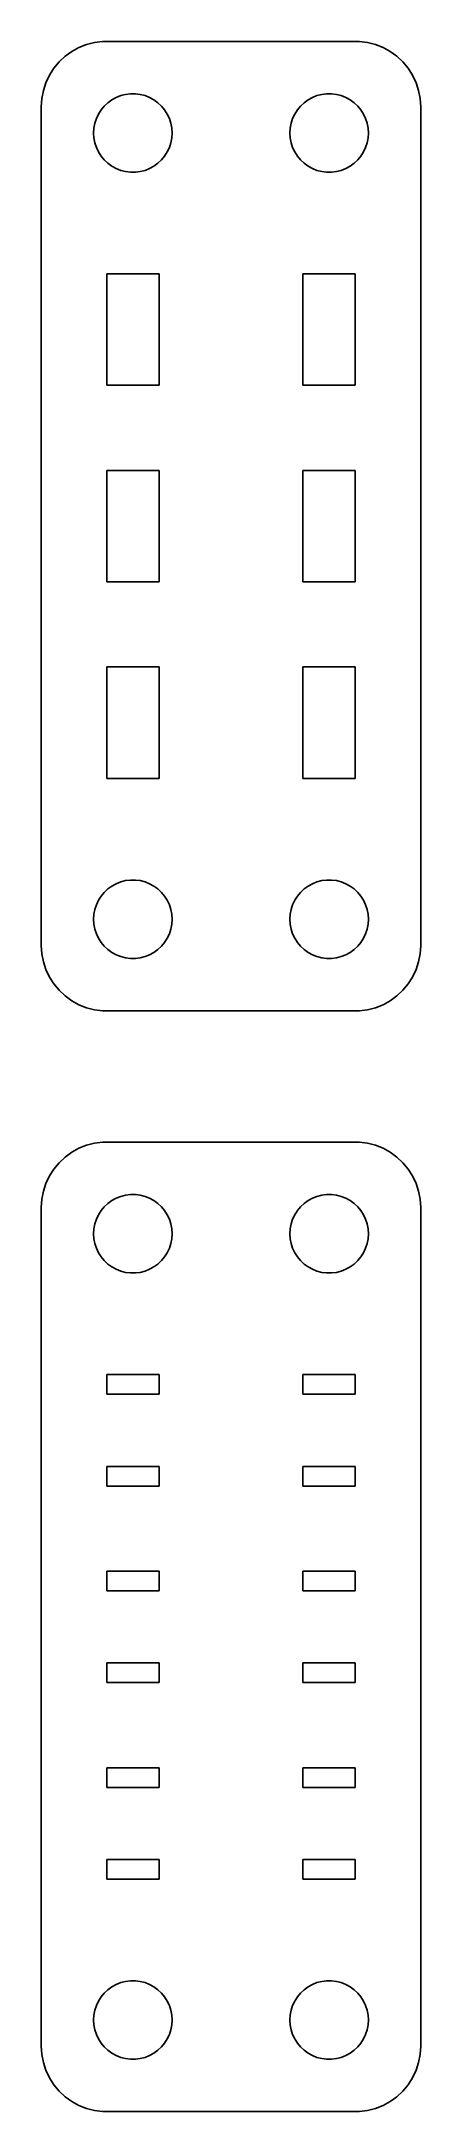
# Model space of a CAD drawing. Header units: metres. Extents: x -14 to 14, y -37 to 121.
import ezdxf

# ---------------------------------------------------------------- set-up
doc = ezdxf.new("R2010")
doc.units = ezdxf.units.M

msp = doc.modelspace()

# ---------------------------------------------------------------- linework, layer by layer
for p, q in [((-12.1791, 120.222), (-12.6871, 119.853)), ((-11.6289, 120.524), (-12.1791, 120.222)), ((-11.0451, 120.755), (-11.6289, 120.524)), ((-10.4369, 120.911), (-11.0451, 120.755)), ((-9.81395, 120.99), (-10.4369, 120.911)), ((9.81395, 120.99), (-9.81395, 120.99)), ((10.4369, 120.911), (9.81395, 120.99)), ((11.0451, 120.755), (10.4369, 120.911)), ((11.6289, 120.524), (11.0451, 120.755)), ((12.1791, 120.222), (11.6289, 120.524)), ((12.6871, 119.853), (12.1791, 120.222)), ((-13.5451, 118.939), (-13.8815, 118.409)), ((-13.1448, 119.423), (-13.5451, 118.939)), ((-12.6871, 119.853), (-13.1448, 119.423)), ((13.1448, 119.423), (12.6871, 119.853)), ((13.5451, 118.939), (13.1448, 119.423)), ((13.8815, 118.409), (13.5451, 118.939)), ((-14.3429, 117.243), (-14.4606, 116.627)), ((-14.1489, 117.841), (-14.3429, 117.243)), ((-13.8815, 118.409), (-14.1489, 117.841)), ((-8.42705, 116.853), (-8.06213, 116.947)), ((-8.06213, 116.947), (-7.68837, 116.994)), ((-7.68837, 116.994), (-7.31161, 116.994)), ((-7.31161, 116.994), (-6.93785, 116.947)), ((-6.93785, 116.947), (-6.57294, 116.853)), ((6.57294, 116.853), (6.93785, 116.947)), ((6.93785, 116.947), (7.31161, 116.994)), ((7.31161, 116.994), (7.68837, 116.994)), ((7.68837, 116.994), (8.06213, 116.947)), ((8.06213, 116.947), (8.42705, 116.853)), ((14.1489, 117.841), (13.8815, 118.409)), ((14.3429, 117.243), (14.1489, 117.841)), ((14.4606, 116.627), (14.3429, 117.243)), ((-14.4606, 116.627), (-14.5, 116)), ((-14.5, 116), (-14.5, 52)), ((-10.2893, 115.104), (-10.1289, 115.445)), ((-10.1289, 115.445), (-9.92705, 115.763)), ((-9.92705, 115.763), (-9.6869, 116.054)), ((-9.6869, 116.054), (-9.41226, 116.312)), ((-9.41226, 116.312), (-9.10747, 116.533)), ((-9.10747, 116.533), (-8.77733, 116.714)), ((-8.77733, 116.714), (-8.42705, 116.853)), ((-6.57294, 116.853), (-6.22266, 116.714)), ((-6.22266, 116.714), (-5.89252, 116.533)), ((-5.89252, 116.533), (-5.58772, 116.312)), ((-5.58772, 116.312), (-5.31308, 116.054)), ((-5.31308, 116.054), (-5.07294, 115.763)), ((-5.07294, 115.763), (-4.87108, 115.445)), ((-4.87108, 115.445), (-4.71066, 115.104)), ((4.71066, 115.104), (4.87108, 115.445)), ((4.87108, 115.445), (5.07294, 115.763)), ((5.07294, 115.763), (5.31308, 116.054)), ((5.31308, 116.054), (5.58772, 116.312)), ((5.58772, 116.312), (5.89252, 116.533)), ((5.89252, 116.533), (6.22266, 116.714)), ((6.22266, 116.714), (6.57294, 116.853)), ((8.42705, 116.853), (8.77733, 116.714)), ((8.77733, 116.714), (9.10747, 116.533)), ((9.10747, 116.533), (9.41226, 116.312)), ((9.41226, 116.312), (9.6869, 116.054)), ((9.6869, 116.054), (9.92705, 115.763)), ((9.92705, 115.763), (10.1289, 115.445)), ((10.1289, 115.445), (10.2893, 115.104)), ((14.5, 116), (14.4606, 116.627)), ((14.5, 52), (14.5, 116)), ((-10.5, 114), (-10.4763, 114.376)), ((-10.4763, 113.624), (-10.5, 114)), ((-10.4763, 114.376), (-10.4057, 114.746)), ((-10.4057, 114.746), (-10.2893, 115.104)), ((-4.71066, 115.104), (-4.59424, 114.746)), ((-4.59424, 114.746), (-4.52365, 114.376)), ((-4.52365, 114.376), (-4.5, 114)), ((-4.5, 114), (-4.52365, 113.624)), ((4.5, 114), (4.52365, 114.376)), ((4.52365, 113.624), (4.5, 114)), ((4.52365, 114.376), (4.59424, 114.746)), ((4.59424, 114.746), (4.71066, 115.104)), ((10.2893, 115.104), (10.4057, 114.746)), ((10.4057, 114.746), (10.4763, 114.376)), ((10.4763, 114.376), (10.5, 114)), ((10.5, 114), (10.4763, 113.624)), ((-10.4057, 113.254), (-10.4763, 113.624)), ((-10.2893, 112.896), (-10.4057, 113.254)), ((-10.1289, 112.555), (-10.2893, 112.896)), ((-9.92705, 112.237), (-10.1289, 112.555)), ((-9.6869, 111.946), (-9.92705, 112.237)), ((-5.07294, 112.237), (-5.31308, 111.946)), ((-4.87108, 112.555), (-5.07294, 112.237)), ((-4.71066, 112.896), (-4.87108, 112.555)), ((-4.59424, 113.254), (-4.71066, 112.896)), ((-4.52365, 113.624), (-4.59424, 113.254)), ((4.59424, 113.254), (4.52365, 113.624)), ((4.71066, 112.896), (4.59424, 113.254)), ((4.87108, 112.555), (4.71066, 112.896)), ((5.07294, 112.237), (4.87108, 112.555)), ((5.31308, 111.946), (5.07294, 112.237)), ((9.92705, 112.237), (9.6869, 111.946)), ((10.1289, 112.555), (9.92705, 112.237)), ((10.2893, 112.896), (10.1289, 112.555)), ((10.4057, 113.254), (10.2893, 112.896)), ((10.4763, 113.624), (10.4057, 113.254)), ((-9.41226, 111.688), (-9.6869, 111.946)), ((-9.10747, 111.467), (-9.41226, 111.688)), ((-8.77733, 111.286), (-9.10747, 111.467)), ((-8.42705, 111.147), (-8.77733, 111.286)), ((-8.06213, 111.053), (-8.42705, 111.147)), ((-7.68837, 111.006), (-8.06213, 111.053)), ((-7.31161, 111.006), (-7.68837, 111.006)), ((-6.93785, 111.053), (-7.31161, 111.006)), ((-6.57294, 111.147), (-6.93785, 111.053)), ((-6.22266, 111.286), (-6.57294, 111.147)), ((-5.89252, 111.467), (-6.22266, 111.286)), ((-5.58772, 111.688), (-5.89252, 111.467)), ((-5.31308, 111.946), (-5.58772, 111.688)), ((5.58772, 111.688), (5.31308, 111.946)), ((5.89252, 111.467), (5.58772, 111.688)), ((6.22266, 111.286), (5.89252, 111.467)), ((6.57294, 111.147), (6.22266, 111.286)), ((6.93785, 111.053), (6.57294, 111.147)), ((7.31161, 111.006), (6.93785, 111.053)), ((7.68837, 111.006), (7.31161, 111.006)), ((8.06213, 111.053), (7.68837, 111.006)), ((8.42705, 111.147), (8.06213, 111.053)), ((8.77733, 111.286), (8.42705, 111.147)), ((9.10747, 111.467), (8.77733, 111.286)), ((9.41226, 111.688), (9.10747, 111.467)), ((9.6869, 111.946), (9.41226, 111.688)), ((-9.5, 94.75), (-9.5, 103.25)), ((-9.5, 103.25), (-5.5, 103.25)), ((-5.5, 103.25), (-5.5, 94.75)), ((5.5, 94.75), (5.5, 103.25)), ((5.5, 103.25), (9.5, 103.25)), ((9.5, 103.25), (9.5, 94.75)), ((-5.5, 94.75), (-9.5, 94.75)), ((9.5, 94.75), (5.5, 94.75)), ((-9.5, 79.75), (-9.5, 88.25)), ((-9.5, 88.25), (-5.5, 88.25)), ((-5.5, 88.25), (-5.5, 79.75)), ((5.5, 79.75), (5.5, 88.25)), ((5.5, 88.25), (9.5, 88.25)), ((9.5, 88.25), (9.5, 79.75)), ((-5.5, 79.75), (-9.5, 79.75)), ((9.5, 79.75), (5.5, 79.75)), ((-9.5, 64.75), (-9.5, 73.25)), ((-9.5, 73.25), (-5.5, 73.25)), ((-5.5, 73.25), (-5.5, 64.75)), ((5.5, 64.75), (5.5, 73.25)), ((5.5, 73.25), (9.5, 73.25)), ((9.5, 73.25), (9.5, 64.75)), ((-5.5, 64.75), (-9.5, 64.75)), ((9.5, 64.75), (5.5, 64.75)), ((-8.42705, 56.8532), (-8.06213, 56.9469)), ((-8.06213, 56.9469), (-7.68837, 56.9941)), ((-7.68837, 56.9941), (-7.31161, 56.9941)), ((-7.31161, 56.9941), (-6.93785, 56.9469)), ((-6.93785, 56.9469), (-6.57294, 56.8532)), ((6.57294, 56.8532), (6.93785, 56.9469)), ((6.93785, 56.9469), (7.31161, 56.9941)), ((7.31161, 56.9941), (7.68837, 56.9941)), ((7.68837, 56.9941), (8.06213, 56.9469)), ((8.06213, 56.9469), (8.42705, 56.8532)), ((-10.2893, 55.1044), (-10.1289, 55.4453)), ((-10.1289, 55.4453), (-9.92705, 55.7634)), ((-9.92705, 55.7634), (-9.6869, 56.0536)), ((-9.6869, 56.0536), (-9.41226, 56.3116)), ((-9.41226, 56.3116), (-9.10747, 56.533)), ((-9.10747, 56.533), (-8.77733, 56.7145)), ((-8.77733, 56.7145), (-8.42705, 56.8532)), ((-6.57294, 56.8532), (-6.22266, 56.7145)), ((-6.22266, 56.7145), (-5.89252, 56.533)), ((-5.89252, 56.533), (-5.58772, 56.3116)), ((-5.58772, 56.3116), (-5.31308, 56.0536)), ((-5.31308, 56.0536), (-5.07294, 55.7634)), ((-5.07294, 55.7634), (-4.87108, 55.4453)), ((-4.87108, 55.4453), (-4.71066, 55.1044)), ((4.71066, 55.1044), (4.87108, 55.4453)), ((4.87108, 55.4453), (5.07294, 55.7634)), ((5.07294, 55.7634), (5.31308, 56.0536)), ((5.31308, 56.0536), (5.58772, 56.3116)), ((5.58772, 56.3116), (5.89252, 56.533)), ((5.89252, 56.533), (6.22266, 56.7145)), ((6.22266, 56.7145), (6.57294, 56.8532)), ((8.42705, 56.8532), (8.77733, 56.7145)), ((8.77733, 56.7145), (9.10747, 56.533)), ((9.10747, 56.533), (9.41226, 56.3116)), ((9.41226, 56.3116), (9.6869, 56.0536)), ((9.6869, 56.0536), (9.92705, 55.7634)), ((9.92705, 55.7634), (10.1289, 55.4453)), ((10.1289, 55.4453), (10.2893, 55.1044)), ((-10.5, 54), (-10.4763, 54.376)), ((-10.4763, 53.624), (-10.5, 54)), ((-10.4763, 54.376), (-10.4057, 54.7461)), ((-10.4057, 54.7461), (-10.2893, 55.1044)), ((-4.71066, 55.1044), (-4.59424, 54.7461)), ((-4.59424, 54.7461), (-4.52365, 54.376)), ((-4.52365, 54.376), (-4.5, 54)), ((-4.5, 54), (-4.52365, 53.624)), ((4.5, 54), (4.52365, 54.376)), ((4.52365, 53.624), (4.5, 54)), ((4.52365, 54.376), (4.59424, 54.7461)), ((4.59424, 54.7461), (4.71066, 55.1044)), ((10.2893, 55.1044), (10.4057, 54.7461)), ((10.4057, 54.7461), (10.4763, 54.376)), ((10.4763, 54.376), (10.5, 54)), ((10.5, 54), (10.4763, 53.624)), ((-10.4057, 53.2539), (-10.4763, 53.624)), ((-10.2893, 52.8956), (-10.4057, 53.2539)), ((-10.1289, 52.5547), (-10.2893, 52.8956)), ((-9.92705, 52.2366), (-10.1289, 52.5547)), ((-9.6869, 51.9464), (-9.92705, 52.2366)), ((-5.07294, 52.2366), (-5.31308, 51.9464)), ((-4.87108, 52.5547), (-5.07294, 52.2366)), ((-4.71066, 52.8956), (-4.87108, 52.5547)), ((-4.59424, 53.2539), (-4.71066, 52.8956)), ((-4.52365, 53.624), (-4.59424, 53.2539)), ((4.59424, 53.2539), (4.52365, 53.624)), ((4.71066, 52.8956), (4.59424, 53.2539)), ((4.87108, 52.5547), (4.71066, 52.8956)), ((5.07294, 52.2366), (4.87108, 52.5547)), ((5.31308, 51.9464), (5.07294, 52.2366)), ((9.92705, 52.2366), (9.6869, 51.9464)), ((10.1289, 52.5547), (9.92705, 52.2366)), ((10.2893, 52.8956), (10.1289, 52.5547)), ((10.4057, 53.2539), (10.2893, 52.8956)), ((10.4763, 53.624), (10.4057, 53.2539)), ((-14.5, 52), (-14.4606, 51.3733)), ((-14.4606, 51.3733), (-14.3429, 50.7566)), ((-14.3429, 50.7566), (-14.1489, 50.1594)), ((-9.41226, 51.6885), (-9.6869, 51.9464)), ((-9.10747, 51.467), (-9.41226, 51.6885)), ((-8.77733, 51.2855), (-9.10747, 51.467)), ((-8.42705, 51.1468), (-8.77733, 51.2855)), ((-8.06213, 51.0531), (-8.42705, 51.1468)), ((-7.68837, 51.0059), (-8.06213, 51.0531)), ((-7.31161, 51.0059), (-7.68837, 51.0059)), ((-6.93785, 51.0531), (-7.31161, 51.0059)), ((-6.57294, 51.1468), (-6.93785, 51.0531)), ((-6.22266, 51.2855), (-6.57294, 51.1468)), ((-5.89252, 51.467), (-6.22266, 51.2855)), ((-5.58772, 51.6885), (-5.89252, 51.467)), ((-5.31308, 51.9464), (-5.58772, 51.6885)), ((5.58772, 51.6885), (5.31308, 51.9464)), ((5.89252, 51.467), (5.58772, 51.6885)), ((6.22266, 51.2855), (5.89252, 51.467)), ((6.57294, 51.1468), (6.22266, 51.2855)), ((6.93785, 51.0531), (6.57294, 51.1468)), ((7.31161, 51.0059), (6.93785, 51.0531)), ((7.68837, 51.0059), (7.31161, 51.0059)), ((8.06213, 51.0531), (7.68837, 51.0059)), ((8.42705, 51.1468), (8.06213, 51.0531)), ((8.77733, 51.2855), (8.42705, 51.1468)), ((9.10747, 51.467), (8.77733, 51.2855)), ((9.41226, 51.6885), (9.10747, 51.467)), ((9.6869, 51.9464), (9.41226, 51.6885)), ((14.1489, 50.1594), (14.3429, 50.7566)), ((14.3429, 50.7566), (14.4606, 51.3733)), ((14.4606, 51.3733), (14.5, 52)), ((-14.1489, 50.1594), (-13.8815, 49.5912)), ((-13.8815, 49.5912), (-13.5451, 49.0611)), ((-13.5451, 49.0611), (-13.1448, 48.5773)), ((13.1448, 48.5773), (13.5451, 49.0611)), ((13.5451, 49.0611), (13.8815, 49.5912)), ((13.8815, 49.5912), (14.1489, 50.1594)), ((-13.1448, 48.5773), (-12.6871, 48.1474)), ((-12.6871, 48.1474), (-12.1791, 47.7784)), ((-12.1791, 47.7784), (-11.6289, 47.4759)), ((-11.6289, 47.4759), (-11.0451, 47.2447)), ((11.0451, 47.2447), (11.6289, 47.4759)), ((11.6289, 47.4759), (12.1791, 47.7784)), ((12.1791, 47.7784), (12.6871, 48.1474)), ((12.6871, 48.1474), (13.1448, 48.5773)), ((-11.0451, 47.2447), (-10.4369, 47.0886)), ((-10.4369, 47.0886), (-9.81395, 47.0099)), ((-9.81395, 47.0099), (9.81395, 47.0099)), ((9.81395, 47.0099), (10.4369, 47.0886)), ((10.4369, 47.0886), (11.0451, 47.2447)), ((-11.6289, 36.5241), (-12.1791, 36.2216)), ((-11.0451, 36.7553), (-11.6289, 36.5241)), ((-10.4369, 36.9114), (-11.0451, 36.7553)), ((-9.81395, 36.9901), (-10.4369, 36.9114)), ((9.81395, 36.9901), (-9.81395, 36.9901)), ((10.4369, 36.9114), (9.81395, 36.9901)), ((11.0451, 36.7553), (10.4369, 36.9114)), ((11.6289, 36.5241), (11.0451, 36.7553)), ((12.1791, 36.2216), (11.6289, 36.5241)), ((-13.5451, 34.9389), (-13.8815, 34.4088)), ((-13.1448, 35.4227), (-13.5451, 34.9389)), ((-12.6871, 35.8526), (-13.1448, 35.4227)), ((-12.1791, 36.2216), (-12.6871, 35.8526)), ((12.6871, 35.8526), (12.1791, 36.2216)), ((13.1448, 35.4227), (12.6871, 35.8526)), ((13.5451, 34.9389), (13.1448, 35.4227)), ((13.8815, 34.4088), (13.5451, 34.9389)), ((-14.3429, 33.2434), (-14.4606, 32.6267)), ((-14.1489, 33.8406), (-14.3429, 33.2434)), ((-13.8815, 34.4088), (-14.1489, 33.8406)), ((14.1489, 33.8406), (13.8815, 34.4088)), ((14.3429, 33.2434), (14.1489, 33.8406)), ((14.4606, 32.6267), (14.3429, 33.2434)), ((-14.4606, 32.6267), (-14.5, 32)), ((-14.5, 32), (-14.5, -32)), ((-10.1289, 31.4453), (-9.92705, 31.7634)), ((-9.92705, 31.7634), (-9.6869, 32.0536)), ((-9.6869, 32.0536), (-9.41226, 32.3115)), ((-9.41226, 32.3115), (-9.10747, 32.533)), ((-9.10747, 32.533), (-8.77733, 32.7145)), ((-8.77733, 32.7145), (-8.42705, 32.8532)), ((-8.42705, 32.8532), (-8.06213, 32.9469)), ((-8.06213, 32.9469), (-7.68837, 32.9941)), ((-7.68837, 32.9941), (-7.31161, 32.9941)), ((-7.31161, 32.9941), (-6.93785, 32.9469)), ((-6.93785, 32.9469), (-6.57294, 32.8532)), ((-6.57294, 32.8532), (-6.22266, 32.7145)), ((-6.22266, 32.7145), (-5.89252, 32.533)), ((-5.89252, 32.533), (-5.58772, 32.3115)), ((-5.58772, 32.3115), (-5.31308, 32.0536)), ((-5.31308, 32.0536), (-5.07294, 31.7634)), ((-5.07294, 31.7634), (-4.87108, 31.4453)), ((4.87108, 31.4453), (5.07294, 31.7634)), ((5.07294, 31.7634), (5.31308, 32.0536)), ((5.31308, 32.0536), (5.58772, 32.3115)), ((5.58772, 32.3115), (5.89252, 32.533)), ((5.89252, 32.533), (6.22266, 32.7145)), ((6.22266, 32.7145), (6.57294, 32.8532)), ((6.57294, 32.8532), (6.93785, 32.9469)), ((6.93785, 32.9469), (7.31161, 32.9941)), ((7.31161, 32.9941), (7.68837, 32.9941)), ((7.68837, 32.9941), (8.06213, 32.9469)), ((8.06213, 32.9469), (8.42705, 32.8532)), ((8.42705, 32.8532), (8.77733, 32.7145)), ((8.77733, 32.7145), (9.10747, 32.533)), ((9.10747, 32.533), (9.41226, 32.3115)), ((9.41226, 32.3115), (9.6869, 32.0536)), ((9.6869, 32.0536), (9.92705, 31.7634)), ((9.92705, 31.7634), (10.1289, 31.4453)), ((14.5, 32), (14.4606, 32.6267)), ((14.5, -32), (14.5, 32)), ((-10.5, 30), (-10.4763, 30.376)), ((-10.4763, 30.376), (-10.4057, 30.7461)), ((-10.4057, 30.7461), (-10.2893, 31.1044)), ((-10.2893, 31.1044), (-10.1289, 31.4453)), ((-4.87108, 31.4453), (-4.71066, 31.1044)), ((-4.71066, 31.1044), (-4.59424, 30.7461)), ((-4.59424, 30.7461), (-4.52365, 30.376)), ((-4.52365, 30.376), (-4.5, 30)), ((4.5, 30), (4.52365, 30.376)), ((4.52365, 30.376), (4.59424, 30.7461)), ((4.59424, 30.7461), (4.71066, 31.1044)), ((4.71066, 31.1044), (4.87108, 31.4453)), ((10.1289, 31.4453), (10.2893, 31.1044)), ((10.2893, 31.1044), (10.4057, 30.7461)), ((10.4057, 30.7461), (10.4763, 30.376)), ((10.4763, 30.376), (10.5, 30)), ((-10.4763, 29.624), (-10.5, 30)), ((-10.4057, 29.2539), (-10.4763, 29.624)), ((-10.2893, 28.8956), (-10.4057, 29.2539)), ((-10.1289, 28.5547), (-10.2893, 28.8956)), ((-9.92705, 28.2366), (-10.1289, 28.5547)), ((-4.87108, 28.5547), (-5.07294, 28.2366)), ((-4.71066, 28.8956), (-4.87108, 28.5547)), ((-4.59424, 29.2539), (-4.71066, 28.8956)), ((-4.52365, 29.624), (-4.59424, 29.2539)), ((-4.5, 30), (-4.52365, 29.624)), ((4.52365, 29.624), (4.5, 30)), ((4.59424, 29.2539), (4.52365, 29.624)), ((4.71066, 28.8956), (4.59424, 29.2539)), ((4.87108, 28.5547), (4.71066, 28.8956)), ((5.07294, 28.2366), (4.87108, 28.5547)), ((10.1289, 28.5547), (9.92705, 28.2366)), ((10.2893, 28.8956), (10.1289, 28.5547)), ((10.4057, 29.2539), (10.2893, 28.8956)), ((10.4763, 29.624), (10.4057, 29.2539)), ((10.5, 30), (10.4763, 29.624)), ((-9.6869, 27.9464), (-9.92705, 28.2366)), ((-9.41226, 27.6884), (-9.6869, 27.9464)), ((-9.10747, 27.467), (-9.41226, 27.6884)), ((-8.77733, 27.2855), (-9.10747, 27.467)), ((-8.42705, 27.1468), (-8.77733, 27.2855)), ((-8.06213, 27.0531), (-8.42705, 27.1468)), ((-7.68837, 27.0059), (-8.06213, 27.0531)), ((-7.31161, 27.0059), (-7.68837, 27.0059)), ((-6.93785, 27.0531), (-7.31161, 27.0059)), ((-6.57294, 27.1468), (-6.93785, 27.0531)), ((-6.22266, 27.2855), (-6.57294, 27.1468)), ((-5.89252, 27.467), (-6.22266, 27.2855)), ((-5.58772, 27.6884), (-5.89252, 27.467)), ((-5.31308, 27.9464), (-5.58772, 27.6884)), ((-5.07294, 28.2366), (-5.31308, 27.9464)), ((5.31308, 27.9464), (5.07294, 28.2366)), ((5.58772, 27.6884), (5.31308, 27.9464)), ((5.89252, 27.467), (5.58772, 27.6884)), ((6.22266, 27.2855), (5.89252, 27.467)), ((6.57294, 27.1468), (6.22266, 27.2855)), ((6.93785, 27.0531), (6.57294, 27.1468)), ((7.31161, 27.0059), (6.93785, 27.0531)), ((7.68837, 27.0059), (7.31161, 27.0059)), ((8.06213, 27.0531), (7.68837, 27.0059)), ((8.42705, 27.1468), (8.06213, 27.0531)), ((8.77733, 27.2855), (8.42705, 27.1468)), ((9.10747, 27.467), (8.77733, 27.2855)), ((9.41226, 27.6884), (9.10747, 27.467)), ((9.6869, 27.9464), (9.41226, 27.6884)), ((9.92705, 28.2366), (9.6869, 27.9464)), ((-9.5, 17.75), (-9.5, 19.25)), ((-9.5, 19.25), (-5.5, 19.25)), ((-5.5, 19.25), (-5.5, 17.75)), ((5.5, 17.75), (5.5, 19.25)), ((5.5, 19.25), (9.5, 19.25)), ((9.5, 19.25), (9.5, 17.75)), ((-5.5, 17.75), (-9.5, 17.75)), ((9.5, 17.75), (5.5, 17.75)), ((-9.5, 10.75), (-9.5, 12.25)), ((-9.5, 12.25), (-5.5, 12.25)), ((-5.5, 12.25), (-5.5, 10.75)), ((5.5, 10.75), (5.5, 12.25)), ((5.5, 12.25), (9.5, 12.25)), ((9.5, 12.25), (9.5, 10.75)), ((-5.5, 10.75), (-9.5, 10.75)), ((9.5, 10.75), (5.5, 10.75)), ((-9.5, 2.75), (-9.5, 4.25)), ((-9.5, 4.25), (-5.5, 4.25)), ((-5.5, 4.25), (-5.5, 2.75)), ((5.5, 2.75), (5.5, 4.25)), ((5.5, 4.25), (9.5, 4.25)), ((9.5, 4.25), (9.5, 2.75)), ((-5.5, 2.75), (-9.5, 2.75)), ((9.5, 2.75), (5.5, 2.75)), ((-9.5, -4.25), (-9.5, -2.75)), ((-9.5, -2.75), (-5.5, -2.75)), ((-5.5, -2.75), (-5.5, -4.25)), ((5.5, -4.25), (5.5, -2.75)), ((5.5, -2.75), (9.5, -2.75)), ((9.5, -2.75), (9.5, -4.25)), ((-5.5, -4.25), (-9.5, -4.25)), ((9.5, -4.25), (5.5, -4.25)), ((-9.5, -12.25), (-9.5, -10.75)), ((-9.5, -10.75), (-5.5, -10.75)), ((-5.5, -10.75), (-5.5, -12.25)), ((5.5, -12.25), (5.5, -10.75)), ((5.5, -10.75), (9.5, -10.75)), ((9.5, -10.75), (9.5, -12.25)), ((-5.5, -12.25), (-9.5, -12.25)), ((9.5, -12.25), (5.5, -12.25)), ((-9.5, -19.25), (-9.5, -17.75)), ((-9.5, -17.75), (-5.5, -17.75)), ((-5.5, -17.75), (-5.5, -19.25)), ((5.5, -19.25), (5.5, -17.75)), ((5.5, -17.75), (9.5, -17.75)), ((9.5, -17.75), (9.5, -19.25)), ((-5.5, -19.25), (-9.5, -19.25)), ((9.5, -19.25), (5.5, -19.25)), ((-10.1289, -28.5547), (-9.92705, -28.2366)), ((-9.92705, -28.2366), (-9.6869, -27.9464)), ((-9.6869, -27.9464), (-9.41226, -27.6884)), ((-9.41226, -27.6884), (-9.10747, -27.467)), ((-9.10747, -27.467), (-8.77733, -27.2855)), ((-8.77733, -27.2855), (-8.42705, -27.1468)), ((-8.42705, -27.1468), (-8.06213, -27.0531)), ((-8.06213, -27.0531), (-7.68837, -27.0059)), ((-7.68837, -27.0059), (-7.31161, -27.0059)), ((-7.31161, -27.0059), (-6.93785, -27.0531)), ((-6.93785, -27.0531), (-6.57294, -27.1468)), ((-6.57294, -27.1468), (-6.22266, -27.2855)), ((-6.22266, -27.2855), (-5.89252, -27.467)), ((-5.89252, -27.467), (-5.58772, -27.6884)), ((-5.58772, -27.6884), (-5.31308, -27.9464)), ((-5.31308, -27.9464), (-5.07294, -28.2366)), ((-5.07294, -28.2366), (-4.87108, -28.5547)), ((4.87108, -28.5547), (5.07294, -28.2366)), ((5.07294, -28.2366), (5.31308, -27.9464)), ((5.31308, -27.9464), (5.58772, -27.6884)), ((5.58772, -27.6884), (5.89252, -27.467)), ((5.89252, -27.467), (6.22266, -27.2855)), ((6.22266, -27.2855), (6.57294, -27.1468)), ((6.57294, -27.1468), (6.93785, -27.0531)), ((6.93785, -27.0531), (7.31161, -27.0059)), ((7.31161, -27.0059), (7.68837, -27.0059)), ((7.68837, -27.0059), (8.06213, -27.0531)), ((8.06213, -27.0531), (8.42705, -27.1468)), ((8.42705, -27.1468), (8.77733, -27.2855)), ((8.77733, -27.2855), (9.10747, -27.467)), ((9.10747, -27.467), (9.41226, -27.6884)), ((9.41226, -27.6884), (9.6869, -27.9464)), ((9.6869, -27.9464), (9.92705, -28.2366)), ((9.92705, -28.2366), (10.1289, -28.5547)), ((-10.5, -30), (-10.4763, -29.624)), ((-10.4763, -30.376), (-10.5, -30)), ((-10.4763, -29.624), (-10.4057, -29.2539)), ((-10.4057, -29.2539), (-10.2893, -28.8956)), ((-10.2893, -28.8956), (-10.1289, -28.5547)), ((-4.87108, -28.5547), (-4.71066, -28.8956)), ((-4.71066, -28.8956), (-4.59424, -29.2539)), ((-4.59424, -29.2539), (-4.52365, -29.624)), ((-4.52365, -29.624), (-4.5, -30)), ((-4.5, -30), (-4.52365, -30.376)), ((4.5, -30), (4.52365, -29.624)), ((4.52365, -30.376), (4.5, -30)), ((4.52365, -29.624), (4.59424, -29.2539)), ((4.59424, -29.2539), (4.71066, -28.8956)), ((4.71066, -28.8956), (4.87108, -28.5547)), ((10.1289, -28.5547), (10.2893, -28.8956)), ((10.2893, -28.8956), (10.4057, -29.2539)), ((10.4057, -29.2539), (10.4763, -29.624)), ((10.4763, -29.624), (10.5, -30)), ((10.5, -30), (10.4763, -30.376)), ((-10.4057, -30.7461), (-10.4763, -30.376)), ((-10.2893, -31.1044), (-10.4057, -30.7461)), ((-10.1289, -31.4453), (-10.2893, -31.1044)), ((-9.92705, -31.7634), (-10.1289, -31.4453)), ((-4.87108, -31.4453), (-5.07294, -31.7634)), ((-4.71066, -31.1044), (-4.87108, -31.4453)), ((-4.59424, -30.7461), (-4.71066, -31.1044)), ((-4.52365, -30.376), (-4.59424, -30.7461)), ((4.59424, -30.7461), (4.52365, -30.376)), ((4.71066, -31.1044), (4.59424, -30.7461)), ((4.87108, -31.4453), (4.71066, -31.1044)), ((5.07294, -31.7634), (4.87108, -31.4453)), ((10.1289, -31.4453), (9.92705, -31.7634)), ((10.2893, -31.1044), (10.1289, -31.4453)), ((10.4057, -30.7461), (10.2893, -31.1044)), ((10.4763, -30.376), (10.4057, -30.7461)), ((-14.5, -32), (-14.4606, -32.6267)), ((-14.4606, -32.6267), (-14.3429, -33.2434)), ((-9.6869, -32.0536), (-9.92705, -31.7634)), ((-9.41226, -32.3115), (-9.6869, -32.0536)), ((-9.10747, -32.533), (-9.41226, -32.3115)), ((-8.77733, -32.7145), (-9.10747, -32.533)), ((-8.42705, -32.8532), (-8.77733, -32.7145)), ((-8.06213, -32.9469), (-8.42705, -32.8532)), ((-7.68837, -32.9941), (-8.06213, -32.9469)), ((-7.31161, -32.9941), (-7.68837, -32.9941)), ((-6.93785, -32.9469), (-7.31161, -32.9941)), ((-6.57294, -32.8532), (-6.93785, -32.9469)), ((-6.22266, -32.7145), (-6.57294, -32.8532)), ((-5.89252, -32.533), (-6.22266, -32.7145)), ((-5.58772, -32.3115), (-5.89252, -32.533)), ((-5.31308, -32.0536), (-5.58772, -32.3115)), ((-5.07294, -31.7634), (-5.31308, -32.0536)), ((5.31308, -32.0536), (5.07294, -31.7634)), ((5.58772, -32.3115), (5.31308, -32.0536)), ((5.89252, -32.533), (5.58772, -32.3115)), ((6.22266, -32.7145), (5.89252, -32.533)), ((6.57294, -32.8532), (6.22266, -32.7145)), ((6.93785, -32.9469), (6.57294, -32.8532)), ((7.31161, -32.9941), (6.93785, -32.9469)), ((7.68837, -32.9941), (7.31161, -32.9941)), ((8.06213, -32.9469), (7.68837, -32.9941)), ((8.42705, -32.8532), (8.06213, -32.9469)), ((8.77733, -32.7145), (8.42705, -32.8532)), ((9.10747, -32.533), (8.77733, -32.7145)), ((9.41226, -32.3115), (9.10747, -32.533)), ((9.6869, -32.0536), (9.41226, -32.3115)), ((9.92705, -31.7634), (9.6869, -32.0536)), ((14.3429, -33.2434), (14.4606, -32.6267)), ((14.4606, -32.6267), (14.5, -32)), ((-14.3429, -33.2434), (-14.1489, -33.8406)), ((-14.1489, -33.8406), (-13.8815, -34.4088)), ((-13.8815, -34.4088), (-13.5451, -34.9389)), ((13.5451, -34.9389), (13.8815, -34.4088)), ((13.8815, -34.4088), (14.1489, -33.8406)), ((14.1489, -33.8406), (14.3429, -33.2434)), ((-13.5451, -34.9389), (-13.1448, -35.4227)), ((-13.1448, -35.4227), (-12.6871, -35.8526)), ((-12.6871, -35.8526), (-12.1791, -36.2216)), ((-12.1791, -36.2216), (-11.6289, -36.5241)), ((11.6289, -36.5241), (12.1791, -36.2216)), ((12.1791, -36.2216), (12.6871, -35.8526)), ((12.6871, -35.8526), (13.1448, -35.4227)), ((13.1448, -35.4227), (13.5451, -34.9389)), ((-11.6289, -36.5241), (-11.0451, -36.7553)), ((-11.0451, -36.7553), (-10.4369, -36.9114)), ((-10.4369, -36.9114), (-9.81395, -36.9901)), ((-9.81395, -36.9901), (9.81395, -36.9901)), ((9.81395, -36.9901), (10.4369, -36.9114)), ((10.4369, -36.9114), (11.0451, -36.7553)), ((11.0451, -36.7553), (11.6289, -36.5241))]:
    msp.add_line(p, q)

doc.saveas('drawing.dxf')
